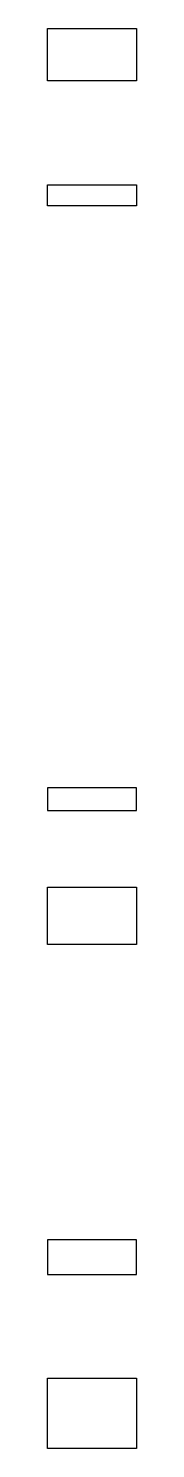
# Model space of a CAD drawing. Header units: metres. Extents: x -18.5 to -15.6, y -1.1 to 46.5.
import ezdxf

# ---------------------------------------------------------------- set-up
doc = ezdxf.new("R2010")
doc.units = ezdxf.units.M

msp = doc.modelspace()

# ---------------------------------------------------------------- linework, layer by layer
for p, q in [((-18.55, 44.755), (-18.55, 46.5)), ((-18.55, 46.5), (-17.364, 46.5)), ((-17.364, 46.5), (-15.55, 46.5)), ((-17.364, 46.5), (-17.364, 46.5)), ((-15.55, 46.5), (-15.55, 46.215)), ((-15.55, 46.215), (-15.55, 44.87)), ((-18.55, 44.75), (-18.55, 44.755)), ((-18.55, 44.738), (-18.55, 44.75)), ((-15.55, 44.87), (-15.55, 44.841)), ((-15.55, 44.841), (-15.55, 44.738)), ((-17.808, 44.738), (-18.55, 44.738)), ((-15.55, 44.738), (-17.808, 44.738)), ((-18.55, 41.164), (-18.55, 41.262)), ((-18.55, 41.262), (-17.787, 41.262)), ((-18.55, 41.006), (-18.55, 41.164)), ((-18.55, 40.975), (-18.55, 41.006)), ((-18.55, 40.58), (-18.55, 40.975)), ((-17.787, 41.262), (-15.55, 41.262)), ((-17.787, 41.262), (-17.787, 41.262)), ((-15.55, 41.262), (-15.55, 41.164)), ((-15.55, 41.164), (-15.55, 41.006)), ((-15.55, 41.006), (-15.55, 40.975)), ((-15.55, 40.975), (-15.55, 40.55)), ((-18.55, 40.55), (-18.55, 40.58)), ((-15.634, 40.55), (-18.55, 40.55)), ((-15.55, 40.55), (-15.634, 40.55)), ((-17.027, 21.05), (-18.55, 21.05)), ((-18.55, 21.05), (-18.55, 20.344)), ((-15.55, 21.05), (-17.027, 21.05)), ((-15.55, 20.344), (-15.55, 21.05)), ((-18.55, 20.344), (-18.55, 20.287)), ((-18.55, 20.287), (-17.66, 20.287)), ((-17.66, 20.287), (-15.55, 20.287)), ((-17.66, 20.287), (-17.66, 20.287)), ((-15.55, 20.287), (-15.55, 20.344)), ((-18.55, 17.36), (-18.55, 17.713)), ((-18.55, 17.713), (-16.44, 17.713)), ((-16.44, 17.713), (-15.55, 17.713)), ((-16.44, 17.713), (-16.44, 17.713)), ((-15.55, 17.713), (-15.55, 17.36)), ((-18.55, 15.79), (-18.55, 17.36)), ((-15.55, 17.36), (-15.55, 17.031)), ((-15.55, 17.031), (-15.55, 15.79)), ((-17.454, 15.79), (-18.55, 15.79)), ((-15.55, 15.79), (-17.454, 15.79)), ((-16.397, 5.9), (-18.55, 5.9)), ((-18.55, 5.9), (-18.55, 5.013)), ((-15.55, 5.9), (-16.397, 5.9)), ((-15.55, 4.825), (-15.55, 5.9)), ((-18.55, 5.013), (-18.55, 4.825)), ((-18.55, 4.825), (-18.55, 4.738)), ((-15.55, 4.764), (-15.55, 4.825)), ((-15.55, 4.738), (-15.55, 4.764)), ((-18.55, 4.738), (-17.808, 4.738)), ((-17.808, 4.738), (-15.55, 4.738)), ((-17.808, 4.738), (-17.808, 4.738)), ((-18.55, 1.234), (-18.55, 1.262)), ((-18.55, 1.262), (-17.787, 1.262)), ((-18.55, -0.169), (-18.55, 1.234)), ((-17.787, 1.262), (-15.55, 1.262)), ((-17.787, 1.262), (-17.787, 1.262)), ((-15.55, 1.262), (-15.55, 1.197)), ((-15.55, 1.197), (-15.55, -0.468)), ((-18.55, -0.262), (-18.55, -0.169)), ((-18.55, -0.292), (-18.55, -0.262)), ((-18.55, -1.1), (-18.55, -0.292)), ((-15.55, -0.468), (-15.55, -0.603)), ((-15.55, -0.603), (-15.55, -0.693)), ((-15.55, -0.693), (-15.55, -0.746)), ((-15.55, -0.746), (-15.55, -1.1)), ((-15.81, -1.1), (-18.55, -1.1)), ((-15.55, -1.1), (-15.81, -1.1))]:
    msp.add_line(p, q)

doc.saveas('drawing.dxf')
